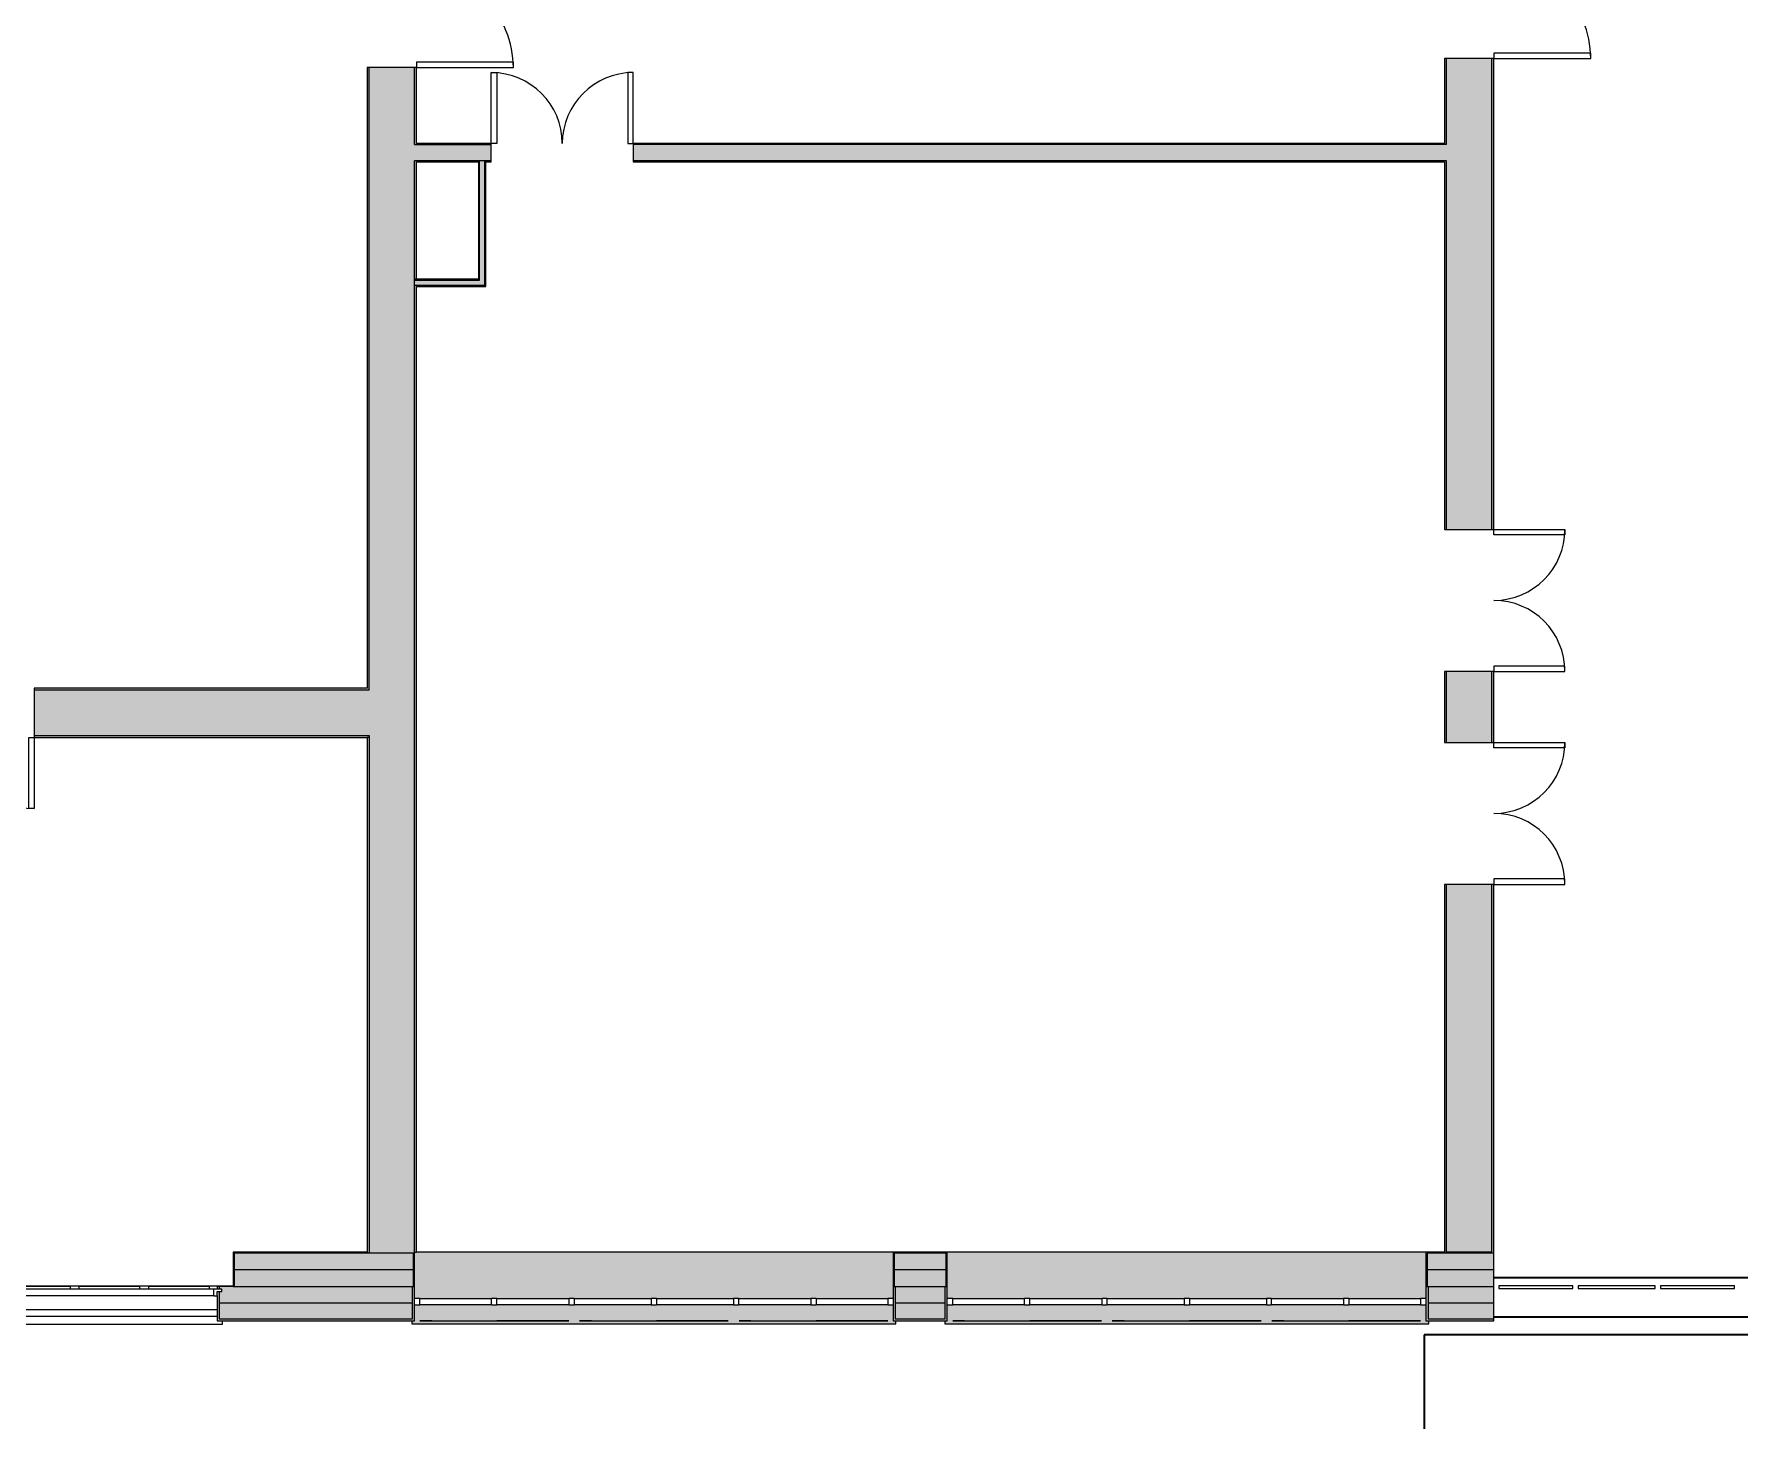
# Model space of a CAD drawing. Header units: millimetres. Extents: x -68567 to -21647, y -18936 to 26913.
# Drawn here: x -45580 to -29722, y -18936 to -5967 of the extents above; entities that cross this region are included whole.
import ezdxf

# ---------------------------------------------------------------- set-up
doc = ezdxf.new("R2010")
doc.units = ezdxf.units.MM
for name, color, linetype, lineweight in [('A-DETL-WIDE', 214, 'Continuous', 35), ('A-DOOR', 31, 'Continuous', 9), ('A-GLAZ', 151, 'Continuous', 9), ('A-GLAZ-CURT', 52, 'Continuous', 9), ('A-GLAZ-SILL', 1, 'Continuous', 9), ('A-WALL', 113, 'Continuous', 9), ('A-WALL-PATT', 111, 'Continuous', 18), ('I-WALL', 2, 'Continuous', 9)]:
    doc.layers.add(name, color=color, linetype=linetype, lineweight=lineweight)

# ---------------------------------------------------------------- blocks, each defined once
blk = doc.blocks.new('M_Porta-Doppia-Pannello non in rilievo - 132_232-740847-dtu_P3 - Piano Terzo')
at = {"layer": 'A-DOOR'}
for p, q in [((-660, 85), (-660, 745)), ((-660, 745), (-610, 745)), ((-610, 745), (-610, 85)), ((660, 745), (610, 745)), ((610, 745), (610, 85)), ((660, 85), (660, 745)), ((-610, 85), (-660, 85)), ((610, 85), (660, 85))]:
    blk.add_line(p, q, dxfattribs=at)
for centre, start, end in [((-660, 85), 0, 90), ((660, 85), 90, 180)]:
    blk.add_arc(centre, 660, start, end, dxfattribs=at)
blk = doc.blocks.new('M_Porta-Doppia-Pannello non in rilievo - 132_232-740855-dtu_P3 - Piano Terzo')
at = {"layer": 'A-DOOR'}
for p, q in [((-660, 230), (-660, 890)), ((-660, 890), (-610, 890)), ((-610, 890), (-610, 230)), ((660, 890), (610, 890)), ((610, 890), (610, 230)), ((660, 230), (660, 890)), ((-610, 230), (-660, 230)), ((610, 230), (660, 230))]:
    blk.add_line(p, q, dxfattribs=at)
for centre, start, end in [((-660, 230), 0, 90), ((660, 230), 90, 180)]:
    blk.add_arc(centre, 660, start, end, dxfattribs=at)
blk = doc.blocks.new('dtu_ING_Window_Legno_3_1 ante - WD-DG_200x275cm-1366434-dtu_P3 - Piano Terzo')
at = {"layer": 'A-GLAZ'}
for p, q in [((-1000, 45), (-1045, 45)), ((-1045, 45), (-1045, 25)), ((-1045, 25), (-970, 25)), ((-1000, 85), (-1000, 45)), ((-970, 85), (-1000, 85)), ((-970, 85), (970, 85)), ((-970, 85), (-970, 25)), ((-970, 25), (970, 25)), ((-930, 25), (-930, 0)), ((-930, 0), (-363, 0)), ((-363, 0), (-363, 25)), ((-283, 25), (-283, 0)), ((-283, 0), (283, 0)), ((283, 0), (283, 25)), ((363, 25), (363, 0)), ((363, 0), (930, 0)), ((930, 0), (930, 25)), ((1000, 85), (970, 85)), ((970, 25), (970, 85)), ((970, 25), (1045, 25)), ((1000, 45), (1000, 85)), ((1045, 45), (1000, 45)), ((1045, 25), (1045, 45))]:
    blk.add_line(p, q, dxfattribs=at)
at = {"layer": 'A-GLAZ-SILL'}
for p, q in [((1050, 350), (-1050, 350)), ((-1050, 350), (-1050, 320)), ((1050, 320), (1050, 350)), ((1000, 275), (-1000, 275)), ((-1000, 215), (1000, 215)), ((-1150, -5), (1150, -5))]:
    blk.add_line(p, q, dxfattribs=at)
blk = doc.blocks.new('M_Porta-Doppia-Pannello non in rilievo - 180_230-1393947-dtu_P3 - Piano Terzo')
at = {"layer": 'A-DOOR'}
for p, q in [((-900, 230), (-900, 1130)), ((-900, 1130), (-850, 1130)), ((-850, 1130), (-850, 230)), ((900, 1130), (850, 1130)), ((850, 1130), (850, 230)), ((900, 230), (900, 1130)), ((-850, 230), (-900, 230)), ((850, 230), (900, 230))]:
    blk.add_line(p, q, dxfattribs=at)
for centre, start, end in [((-900, 230), 0, 90), ((900, 230), 90, 180)]:
    blk.add_arc(centre, 900, start, end, dxfattribs=at)
blk = doc.blocks.new('dtu_ING_Window_Legno_L9 - WD-DG_445x275cm-1366452-dtu_P3 - Piano Terzo')
at = {"layer": 'A-GLAZ'}
h = blk.add_hatch(color=256, dxfattribs=at)
h.paths.add_polyline_path([(-3520, 345), (-3742, 345), (-3742, 320), (-3717, 320), (-3717, 170), (733, 170), (735, 320), (758, 320), (758, 345), (-3000, 345)])
h.paths.add_polyline_path([(-3717, 110), (-3717, -320), (735, -320), (735, -310), (743, -310), (743, 0), (733, 0), (733, 110), (-3667, 110)])
for p, q in [((-2978, 320), (-3667, 320)), ((-3667, 320), (-3000, 320)), ((-3556, 320), (-3667, 320)), ((-2283, 320), (-2978, 320)), ((-2283, 320), (-2950, 320)), ((-2394, 320), (-2283, 320)), ((-1494, 320), (-2183, 320)), ((-2183, 320), (-1517, 320)), ((-2073, 320), (-2183, 320)), ((-800, 320), (-1494, 320)), ((-800, 320), (-1467, 320)), ((-911, 320), (-800, 320)), ((-11, 320), (-700, 320)), ((-700, 320), (-33, 320)), ((-589, 320), (-700, 320)), ((683, 320), (-11, 320)), ((683, 320), (17, 320)), ((573, 320), (683, 320)), ((-3667, 170), (-3717, 170)), ((-3667, 170), (-3000, 170)), ((-3667, 110), (-3667, 170)), ((-3000, 110), (-3000, 170)), ((-2950, 170), (-3000, 170)), ((-2950, 170), (-2278, 170)), ((-2950, 110), (-2950, 170)), ((-2278, 110), (-2278, 170)), ((-2233, 170), (-2278, 170)), ((-2233, 170), (-1517, 170)), ((-2233, 110), (-2233, 170)), ((-1517, 110), (-1517, 170)), ((-1467, 170), (-1517, 170)), ((-1467, 170), (-750, 170)), ((-1467, 110), (-1467, 170)), ((-750, 110), (-750, 170)), ((-705, 170), (-750, 170)), ((-705, 170), (-33, 170)), ((-705, 170), (-705, 110)), ((-33, 170), (-33, 110)), ((17, 170), (-33, 170)), ((17, 170), (683, 170)), ((17, 170), (17, 110)), ((683, 170), (683, 110)), ((733, 170), (683, 170)), ((-3717, 110), (-3667, 110)), ((-3000, 110), (-3667, 110)), ((-3000, 110), (-2950, 110)), ((-2278, 110), (-2950, 110)), ((-2278, 110), (-2233, 110)), ((-1517, 110), (-2233, 110)), ((-1517, 110), (-1467, 110)), ((-750, 110), (-1467, 110)), ((-750, 110), (-705, 110)), ((-33, 110), (-705, 110)), ((-33, 110), (17, 110)), ((683, 110), (17, 110)), ((683, 110), (733, 110))]:
    blk.add_line(p, q, dxfattribs=at)
at = {"layer": 'A-GLAZ-SILL'}
for p, q in [((758, 345), (-3742, 345)), ((-3742, 345), (-3742, 320)), ((758, 320), (758, 345)), ((-3717, -320), (715, -320))]:
    blk.add_line(p, q, dxfattribs=at)
blk = doc.blocks.new('dtu_ING_Window_Legno_L9 - WD-DG_445x275cm-V1-dtu_P3 - Piano Terzo')
at = {"layer": 'A-GLAZ'}
h = blk.add_hatch(color=256, dxfattribs=at)
h.paths.add_polyline_path([(-3717, 345), (-3742, 345), (-3742, 320), (-3717, 320), (-3717, 170), (733, 170), (733, 320), (758, 320), (758, 345), (-3714, 345)])
h.paths.add_polyline_path([(-3717, 110), (-3717, -320), (733, -320), (733, 110), (-3667, 110)])
for p, q in [((-2978, 320), (-3667, 320)), ((-3667, 320), (-3000, 320)), ((-3556, 320), (-3667, 320)), ((-2283, 320), (-2978, 320)), ((-2283, 320), (-2950, 320)), ((-2394, 320), (-2283, 320)), ((-1494, 320), (-2183, 320)), ((-2183, 320), (-1517, 320)), ((-2073, 320), (-2183, 320)), ((-800, 320), (-1494, 320)), ((-800, 320), (-1467, 320)), ((-911, 320), (-800, 320)), ((-11, 320), (-700, 320)), ((-700, 320), (-33, 320)), ((-589, 320), (-700, 320)), ((683, 320), (-11, 320)), ((683, 320), (17, 320)), ((573, 320), (683, 320)), ((-3667, 170), (-3717, 170)), ((-3667, 170), (-3000, 170)), ((-3667, 110), (-3667, 170)), ((-3000, 110), (-3000, 170)), ((-2950, 170), (-3000, 170)), ((-2950, 170), (-2278, 170)), ((-2950, 110), (-2950, 170)), ((-2278, 110), (-2278, 170)), ((-2233, 170), (-2278, 170)), ((-2233, 170), (-1517, 170)), ((-2233, 110), (-2233, 170)), ((-1517, 110), (-1517, 170)), ((-1467, 170), (-1517, 170)), ((-1467, 170), (-750, 170)), ((-1467, 110), (-1467, 170)), ((-750, 110), (-750, 170)), ((-705, 170), (-750, 170)), ((-705, 170), (-33, 170)), ((-705, 170), (-705, 110)), ((-33, 170), (-33, 110)), ((17, 170), (-33, 170)), ((17, 170), (683, 170)), ((17, 170), (17, 110)), ((683, 170), (683, 110)), ((733, 170), (683, 170)), ((-3717, 110), (-3667, 110)), ((-3000, 110), (-3667, 110)), ((-3000, 110), (-2950, 110)), ((-2278, 110), (-2950, 110)), ((-2278, 110), (-2233, 110)), ((-1517, 110), (-2233, 110)), ((-1517, 110), (-1467, 110)), ((-750, 110), (-1467, 110)), ((-750, 110), (-705, 110)), ((-33, 110), (-705, 110)), ((-33, 110), (17, 110)), ((683, 110), (17, 110)), ((683, 110), (733, 110))]:
    blk.add_line(p, q, dxfattribs=at)
at = {"layer": 'A-GLAZ-SILL'}
for p, q in [((758, 345), (-3742, 345)), ((-3742, 345), (-3742, 320)), ((758, 320), (758, 345)), ((-3717, -320), (733, -320))]:
    blk.add_line(p, q, dxfattribs=at)
blk = doc.blocks.new('Pannello sistema - Vetrato-1312966-dtu_P3 - Piano Terzo')
at = {"layer": 'A-GLAZ-CURT'}
for p, q in [((344, 49), (-344, 49)), ((-344, 49), (-344, 25)), ((-344, 25), (344, 25)), ((344, 25), (344, 49))]:
    blk.add_line(p, q, dxfattribs=at)
blk = doc.blocks.new('Pannello sistema - Vetrato-1312967-dtu_P3 - Piano Terzo')
at = {"layer": 'A-GLAZ-CURT'}
for p, q in [((357, 49), (-357, 49)), ((-357, 49), (-357, 24)), ((-357, 24), (357, 24)), ((357, 24), (357, 49))]:
    blk.add_line(p, q, dxfattribs=at)
blk = doc.blocks.new('M_Porta-Doppia-Pannello non in rilievo - 180_230-1429781-dtu_P3 - Piano Terzo')
at = {"layer": 'A-DOOR'}
for p, q in [((-850, -230), (-900, -230)), ((-900, -230), (-900, -1130)), ((-850, -1130), (-850, -230)), ((850, -230), (900, -230)), ((850, -1130), (850, -230)), ((900, -230), (900, -1130)), ((-900, -1130), (-850, -1130)), ((900, -1130), (850, -1130))]:
    blk.add_line(p, q, dxfattribs=at)
for centre, start, end in [((-900, -230), 270, 360), ((900, -230), 180, 270)]:
    blk.add_arc(centre, 900, start, end, dxfattribs=at)

msp = doc.modelspace()

# ---------------------------------------------------------------- hatches: boundary and pattern name
at = {"layer": 'A-WALL'}
h = msp.add_hatch(color=250, dxfattribs=at)
h.paths.add_polyline_path([(-32631, -17613), (-32631, -17303), (-32009, -17303), (-32009, -17293), (-32641, -17293), (-32641, -17613)])
h.paths.add_polyline_path([(-37091, -17613), (-37091, -17293), (-37594, -17293), (-37594, -17613), (-37584, -17613), (-37584, -17303), (-37101, -17303), (-37101, -17613)])
h.paths.add_polyline_path([(-43730, -17613), (-43720, -17613), (-43720, -17303), (-42465, -17303), (-42465, -17293), (-43730, -17293), (-43730, -17488)])
h.paths.add_polyline_path([(-46030, -17613), (-46030, -17293), (-48034, -17293), (-48034, -17303), (-46040, -17303), (-46040, -17613)])
h.paths.add_polyline_path([(-48720, -17613), (-48720, -17303), (-48194, -17303), (-48194, -17293), (-48730, -17293), (-48730, -17613)])
h.paths.add_polyline_path([(-51030, -17613), (-51030, -17293), (-53348, -17293), (-53348, -17303), (-51040, -17303), (-51040, -17613)])
h.paths.add_polyline_path([(-53720, -17613), (-53720, -17303), (-53658, -17303), (-53658, -17293), (-53730, -17293), (-53730, -17613)])
h.paths.add_polyline_path([(-56040, -17613), (-56030, -17613), (-56030, -17293), (-57080, -17293), (-57080, -17303), (-56040, -17303), (-56040, -17453)])
h.paths.add_polyline_path([(-57520, -17303), (-57520, -17293), (-60866, -17293), (-60866, -17303)])
h.paths.add_polyline_path([(-61026, -17303), (-61026, -17293), (-67937, -17293), (-67937, -17303), (-63447, -17303)])
h = msp.add_hatch(color=250, dxfattribs=at)
h.paths.add_polyline_path([(-32009, -17613), (-32009, -17453), (-32631, -17453), (-32631, -17613), (-32621, -17613)])
h.paths.add_polyline_path([(-37101, -17613), (-37101, -17453), (-37584, -17453), (-37584, -17613), (-37111, -17613)])
h.paths.add_polyline_path([(-43667, -17613), (-42054, -17613), (-42054, -17453), (-43720, -17453), (-43720, -17613)])
h.paths.add_polyline_path([(-46040, -17613), (-46040, -17453), (-48720, -17453), (-48720, -17613), (-46279, -17613)])
h.paths.add_polyline_path([(-51040, -17613), (-51040, -17453), (-53720, -17453), (-53720, -17613), (-51131, -17613)])
h.paths.add_polyline_path([(-56040, -17613), (-56040, -17453), (-68247, -17453), (-68247, -17613), (-57476, -17613)])
h = msp.add_hatch(color=7, dxfattribs=at)
h.paths.add_polyline_path([(-32009, -17933), (-32009, -17913), (-32621, -17913), (-32621, -17613), (-32641, -17613), (-32641, -17933)])
h.paths.add_polyline_path([(-37594, -17933), (-37091, -17933), (-37091, -17613), (-37111, -17613), (-37111, -17913), (-37574, -17913), (-37574, -17613), (-37594, -17613)])
h.paths.add_polyline_path([(-42044, -17933), (-42044, -17613), (-42064, -17613), (-42064, -17913), (-43860, -17913), (-43860, -17658), (-43880, -17658), (-43880, -17933), (-42547, -17933)])
h.paths.add_polyline_path([(-45880, -17933), (-45880, -17658), (-45900, -17658), (-45900, -17913), (-48860, -17913), (-48860, -17658), (-48880, -17658), (-48880, -17933), (-45906, -17933)])
h.paths.add_polyline_path([(-50880, -17933), (-50880, -17658), (-50900, -17658), (-50900, -17913), (-53860, -17913), (-53860, -17658), (-53880, -17658), (-53880, -17933), (-51131, -17933)])
h.paths.add_polyline_path([(-55983, -17933), (-55880, -17933), (-55880, -17658), (-55900, -17658), (-55900, -17913), (-68567, -17913), (-68567, -17933), (-57476, -17933)])
h.paths.add_polyline_path([(-43880, -17638), (-43860, -17638), (-43860, -17613), (-43880, -17613)])
h.paths.add_polyline_path([(-45900, -17638), (-45880, -17638), (-45880, -17613), (-45900, -17613)])
h.paths.add_polyline_path([(-48877, -17638), (-48860, -17638), (-48860, -17613), (-48880, -17613), (-48880, -17638)])
h.paths.add_polyline_path([(-50900, -17638), (-50880, -17638), (-50880, -17613), (-50900, -17613)])
h.paths.add_polyline_path([(-53880, -17638), (-53860, -17638), (-53860, -17613), (-53880, -17613)])
h.paths.add_polyline_path([(-55880, -17638), (-55880, -17613), (-55900, -17613), (-55900, -17638), (-55884, -17638)])
h = msp.add_hatch(color=250, dxfattribs=at)
h.paths.add_polyline_path([(-32009, -17913), (-32009, -17763), (-32621, -17763), (-32621, -17913)])
h.paths.add_polyline_path([(-37574, -17913), (-37111, -17913), (-37111, -17763), (-37574, -17763)])
h.paths.add_polyline_path([(-43667, -17913), (-42064, -17913), (-42064, -17763), (-43860, -17763), (-43860, -17913)])
h.paths.add_polyline_path([(-46279, -17913), (-45900, -17913), (-45900, -17763), (-48860, -17763), (-48860, -17913), (-47026, -17913)])
h.paths.add_polyline_path([(-50900, -17913), (-50900, -17763), (-53860, -17763), (-53860, -17913), (-51131, -17913)])
h.paths.add_polyline_path([(-55983, -17913), (-55900, -17913), (-55900, -17763), (-68547, -17763), (-68547, -17913), (-57476, -17913)])
at = {"layer": 'A-WALL-PATT'}
h = msp.add_hatch(color=250, dxfattribs=at)
h.paths.add_polyline_path([(-42465, -17303), (-42045, -17303), (-42045, -6279), (-42465, -6279), (-42465, -17293)])
h.paths.add_polyline_path([(-42045, -4479), (-42045, -3764), (-42465, -3764), (-42465, -4479)])
h = msp.add_hatch(color=250, dxfattribs=at)
h.paths.add_polyline_path([(-32029, -17293), (-32029, -13873), (-32449, -13873), (-32449, -17293)])
h.paths.add_polyline_path([(-32029, -12553), (-32029, -11893), (-32449, -11893), (-32449, -12553)])
h.paths.add_polyline_path([(-32029, -10573), (-32029, -6194), (-32449, -6194), (-32449, -10573)])
h.paths.add_polyline_path([(-32449, -4394), (-32029, -4394), (-32029, -3834), (-32449, -3834), (-32449, -3854)])
h = msp.add_hatch(color=250, dxfattribs=at)
h.paths.add_polyline_path([(-32469, -7145), (-32449, -7145), (-32449, -6995), (-40010, -6995), (-40010, -7145), (-33590, -7145)])
h.paths.add_polyline_path([(-41450, -7145), (-41330, -7145), (-41330, -6995), (-42045, -6995), (-42045, -7145), (-42025, -7145)])
h = msp.add_hatch(color=250, dxfattribs=at)
h.paths.add_polyline_path([(-42465, -12488), (-42465, -12068), (-45580, -12068), (-45580, -12488), (-42485, -12488)])
h.paths.add_polyline_path([(-48044, -12488), (-46900, -12488), (-46900, -12068), (-49204, -12068), (-49204, -12488), (-48194, -12488)])
h.paths.add_polyline_path([(-50524, -12488), (-50524, -12068), (-53784, -12068), (-53784, -12488), (-51504, -12488)])
h.paths.add_polyline_path([(-55739, -12488), (-54634, -12488), (-54634, -12068), (-57100, -12068), (-57100, -12488), (-55889, -12488)])
h = msp.add_hatch(color=250, dxfattribs=at)
h.paths.add_polyline_path([(-32009, -17453), (-32009, -17303), (-32631, -17303), (-32631, -17453)])
h.paths.add_polyline_path([(-37584, -17453), (-37101, -17453), (-37101, -17303), (-37584, -17303)])
h.paths.add_polyline_path([(-42054, -17453), (-42054, -17303), (-43720, -17303), (-43720, -17453), (-42547, -17453)])
h.paths.add_polyline_path([(-47026, -17453), (-46040, -17453), (-46040, -17303), (-48720, -17303), (-48720, -17453), (-48518, -17453)])
h.paths.add_polyline_path([(-51040, -17453), (-51040, -17303), (-53720, -17303), (-53720, -17453), (-51504, -17453)])
h.paths.add_polyline_path([(-56040, -17453), (-56040, -17303), (-68087, -17303), (-68087, -17453), (-57476, -17453)])
h = msp.add_hatch(color=250, dxfattribs=at)
h.paths.add_polyline_path([(-32009, -17763), (-32009, -17613), (-32621, -17613), (-32621, -17763)])
h.paths.add_polyline_path([(-37574, -17763), (-37111, -17763), (-37111, -17613), (-37574, -17613)])
h.paths.add_polyline_path([(-42547, -17763), (-42064, -17763), (-42064, -17613), (-43860, -17613), (-43860, -17638), (-43835, -17638), (-43835, -17658), (-43860, -17658), (-43860, -17763), (-43293, -17763)])
h.paths.add_polyline_path([(-46279, -17763), (-45900, -17763), (-45900, -17658), (-45925, -17658), (-45925, -17638), (-45900, -17638), (-45900, -17613), (-48860, -17613), (-48860, -17638), (-48835, -17638), (-48835, -17658), (-48860, -17658), (-48860, -17763), (-47026, -17763)])
h.paths.add_polyline_path([(-50900, -17763), (-50900, -17658), (-50925, -17658), (-50925, -17638), (-50900, -17638), (-50900, -17613), (-53860, -17613), (-53860, -17638), (-53835, -17638), (-53835, -17658), (-53860, -17658), (-53860, -17763), (-50944, -17763)])
h.paths.add_polyline_path([(-55900, -17763), (-55900, -17658), (-55925, -17658), (-55925, -17638), (-55900, -17638), (-55900, -17613), (-68397, -17613), (-68397, -17763), (-55983, -17763)])
at = {"layer": 'I-WALL'}
h = msp.add_hatch(color=7, dxfattribs=at)
h.paths.add_polyline_path([(-42485, -17293), (-42465, -17293), (-42465, -12508), (-42485, -12508), (-42485, -13143)])
h.paths.add_polyline_path([(-42465, -12068), (-42465, -6279), (-42485, -6279), (-42485, -12068)])
h.paths.add_polyline_path([(-42465, -4479), (-42465, -3774), (-42485, -3774), (-42485, -4479)])
h = msp.add_hatch(color=250, dxfattribs=at)
h.paths.add_polyline_path([(-42044, -17293), (-42025, -17293), (-42025, -8305), (-42045, -8305), (-42045, -17293)])
h.paths.add_polyline_path([(-42045, -8245), (-42025, -8245), (-42025, -7145), (-42045, -7145), (-42045, -7350)])
h.paths.add_polyline_path([(-42025, -6995), (-42025, -6279), (-42045, -6279), (-42045, -6995)])
h.paths.add_polyline_path([(-42045, -4479), (-42025, -4479), (-42025, -3764), (-42045, -3764), (-42045, -4453)])
h = msp.add_hatch(color=7, dxfattribs=at)
h.paths.add_polyline_path([(-32449, -17293), (-32449, -13873), (-32469, -13873), (-32469, -17293)])
h.paths.add_polyline_path([(-32469, -12553), (-32449, -12553), (-32449, -11893), (-32469, -11893)])
h.paths.add_polyline_path([(-32449, -10573), (-32449, -7145), (-32469, -7145), (-32469, -10573)])
h.paths.add_polyline_path([(-32449, -6995), (-32449, -6194), (-32469, -6194), (-32469, -6995)])
h.paths.add_polyline_path([(-32449, -4394), (-32449, -3834), (-32469, -3834), (-32469, -4394)])
h = msp.add_hatch(color=250, dxfattribs=at)
h.paths.add_polyline_path([(-32029, -17293), (-32009, -17293), (-32009, -13873), (-32029, -13873), (-32029, -16040)])
h.paths.add_polyline_path([(-32009, -12553), (-32009, -11893), (-32029, -11893), (-32029, -12553)])
h.paths.add_polyline_path([(-32009, -10573), (-32009, -6194), (-32029, -6194), (-32029, -10573)])
h.paths.add_polyline_path([(-32009, -4394), (-32009, -3854), (-32029, -3854), (-32029, -4394)])
h = msp.add_hatch(color=250, dxfattribs=at)
h.paths.add_polyline_path([(-32469, -6995), (-32469, -6985), (-40010, -6985), (-40010, -6995), (-33590, -6995)])
h.paths.add_polyline_path([(-41330, -6995), (-41330, -6985), (-42025, -6985), (-42025, -6995)])
h = msp.add_hatch(color=7, dxfattribs=at)
h.paths.add_polyline_path([(-32469, -7155), (-32469, -7145), (-40010, -7145), (-40010, -7155), (-33590, -7155)])
h.paths.add_polyline_path([(-42025, -7155), (-41450, -7155), (-41450, -7145), (-42025, -7145)])
h.paths.add_polyline_path([(-41380, -7155), (-41330, -7155), (-41330, -7145), (-41380, -7145)])
for color, points in [(7, [(-41440, -8255), (-41440, -7145), (-41450, -7145), (-41450, -8255)]), (250, [(-41390, -8305), (-41390, -7145), (-41440, -7145), (-41440, -8305)]), (250, [(-41380, -8315), (-41380, -7145), (-41390, -7145), (-41390, -8315)]), (7, [(-41450, -8255), (-41450, -8245), (-42045, -8245), (-42045, -8255), (-42025, -8255)]), (250, [(-41450, -8305), (-41440, -8305), (-41440, -8255), (-42045, -8255), (-42045, -8305), (-42025, -8305)]), (250, [(-41450, -8315), (-41390, -8315), (-41390, -8305), (-42025, -8305), (-42025, -8315)])]:
    msp.add_hatch(color=color, dxfattribs=at).paths.add_polyline_path(points)
h = msp.add_hatch(color=7, dxfattribs=at)
h.paths.add_polyline_path([(-42547, -12068), (-42485, -12068), (-42485, -12048), (-45580, -12048), (-45580, -12068), (-45533, -12068)])
h.paths.add_polyline_path([(-46900, -12068), (-46900, -12048), (-47059, -12048), (-47059, -12068)])
h.paths.add_polyline_path([(-47219, -12068), (-47219, -12048), (-49204, -12048), (-49204, -12068), (-48518, -12068)])
h.paths.add_polyline_path([(-50524, -12068), (-50524, -12048), (-53784, -12048), (-53784, -12068), (-51504, -12068)])
h.paths.add_polyline_path([(-54634, -12068), (-54634, -12048), (-57080, -12048), (-57080, -12068)])
h = msp.add_hatch(color=250, dxfattribs=at)
h.paths.add_polyline_path([(-42465, -12508), (-42465, -12488), (-45580, -12488), (-45580, -12508), (-42485, -12508)])
h.paths.add_polyline_path([(-46900, -12508), (-46900, -12488), (-48044, -12488), (-48044, -12508), (-48034, -12508)])
h.paths.add_polyline_path([(-48518, -12508), (-48194, -12508), (-48194, -12488), (-49204, -12488), (-49204, -12508)])
h.paths.add_polyline_path([(-50524, -12508), (-50524, -12488), (-53358, -12488), (-53358, -12508), (-51504, -12508)])
h.paths.add_polyline_path([(-53784, -12508), (-53658, -12508), (-53658, -12488), (-53784, -12488)])
h.paths.add_polyline_path([(-55889, -12508), (-55889, -12488), (-57080, -12488), (-57080, -12508), (-55899, -12508)])
h.paths.add_polyline_path([(-54634, -12508), (-54634, -12488), (-55739, -12488), (-55739, -12508), (-55729, -12508)])

# ---------------------------------------------------------------- linework, layer by layer
at = {"layer": 'A-DETL-WIDE'}
for p, q in [((-32009, -17529), (-29421, -17529)), ((-21647, -17899), (-32009, -17899)), ((-21974, -18062), (-32657, -18062)), ((-32657, -18062), (-32657, -18936))]:
    msp.add_line(p, q, dxfattribs=at)
at = {"layer": 'A-WALL'}
for p, q in [((-42465, -12068), (-42465, -6279)), ((-42045, -6995), (-42045, -6279)), ((-32449, -6995), (-32449, -6194)), ((-32029, -10573), (-32029, -6194)), ((-42045, -6995), (-41330, -6995)), ((-32449, -6995), (-40010, -6995)), ((-41330, -7145), (-42045, -7145)), ((-42045, -17303), (-42045, -7145)), ((-41450, -7145), (-41450, -7155)), ((-41440, -8255), (-41440, -7145)), ((-41390, -8305), (-41390, -7145)), ((-41380, -7145), (-41380, -7155)), ((-32449, -7145), (-40010, -7145)), ((-32449, -10573), (-32449, -7145)), ((-42025, -8245), (-42045, -8245)), ((-42045, -8255), (-41440, -8255)), ((-41390, -8305), (-42045, -8305)), ((-32449, -12553), (-32449, -11893)), ((-32029, -12553), (-32029, -11893)), ((-42465, -12068), (-45580, -12068)), ((-45580, -12488), (-42465, -12488)), ((-42465, -12508), (-42485, -12508)), ((-42465, -12488), (-42465, -17303)), ((-32449, -17293), (-32449, -13873)), ((-32029, -17293), (-32029, -13873)), ((-43720, -17303), (-43720, -17613)), ((-42054, -17303), (-43720, -17303)), ((-42054, -17613), (-42054, -17303)), ((-42044, -17303), (-42045, -17303)), ((-37584, -17303), (-37584, -17613)), ((-37101, -17303), (-37584, -17303)), ((-37101, -17613), (-37101, -17303)), ((-32631, -17303), (-32631, -17613)), ((-32009, -17303), (-32631, -17303)), ((-32029, -17293), (-32449, -17293)), ((-43720, -17453), (-42054, -17453)), ((-37584, -17453), (-37101, -17453)), ((-32631, -17453), (-32009, -17453)), ((-43860, -17613), (-43860, -17638)), ((-43860, -17658), (-43860, -17913)), ((-43730, -17613), (-42044, -17613)), ((-42064, -17913), (-42064, -17613)), ((-37594, -17613), (-37091, -17613)), ((-37574, -17613), (-37574, -17913)), ((-37111, -17913), (-37111, -17613)), ((-32641, -17613), (-32009, -17613)), ((-32621, -17613), (-32621, -17913)), ((-43860, -17763), (-42064, -17763)), ((-43860, -17913), (-42064, -17913)), ((-37574, -17763), (-37111, -17763)), ((-37574, -17913), (-37111, -17913)), ((-32621, -17763), (-32009, -17763)), ((-32621, -17913), (-32009, -17913))]:
    msp.add_line(p, q, dxfattribs=at)
at = {"layer": 'A-WALL', "color": 250, "lineweight": 18}
for p, q in [((-42485, -17293), (-43730, -17293)), ((-43730, -17293), (-43730, -17613)), ((-42044, -17933), (-42044, -17293)), ((-37091, -17293), (-37594, -17293)), ((-37594, -17293), (-37594, -17933)), ((-37091, -17933), (-37091, -17293)), ((-32469, -17293), (-32641, -17293)), ((-32641, -17293), (-32641, -17933)), ((-32009, -17933), (-32009, -17293)), ((-43730, -17613), (-43880, -17613)), ((-43880, -17613), (-43880, -17638)), ((-43880, -17698), (-43880, -17933)), ((-43880, -17933), (-42044, -17933)), ((-37594, -17933), (-37091, -17933)), ((-32641, -17933), (-32009, -17933))]:
    msp.add_line(p, q, dxfattribs=at)
at = {"layer": 'I-WALL', "color": 250, "lineweight": 18}
for p, q in [((-42485, -6279), (-42485, -12048)), ((-42025, -6279), (-42485, -6279)), ((-42025, -6985), (-42025, -6279)), ((-32469, -6194), (-32469, -6985)), ((-32009, -6194), (-32469, -6194)), ((-32009, -10573), (-32009, -6194)), ((-41330, -6985), (-42025, -6985)), ((-41330, -7155), (-41330, -6985)), ((-32469, -6985), (-40010, -6985)), ((-40010, -6985), (-40010, -7155)), ((-42025, -7155), (-41450, -7155)), ((-42025, -8245), (-42025, -7155)), ((-41450, -7155), (-41450, -8245)), ((-41380, -7155), (-41330, -7155)), ((-41380, -8315), (-41380, -7155)), ((-40010, -7155), (-32469, -7155)), ((-32469, -7155), (-32469, -10573)), ((-41450, -8245), (-42025, -8245)), ((-42025, -17293), (-42025, -8315)), ((-42025, -8315), (-41380, -8315)), ((-32469, -10573), (-32009, -10573)), ((-32469, -11893), (-32469, -12553)), ((-32009, -11893), (-32469, -11893)), ((-32009, -12553), (-32009, -11893)), ((-42485, -12048), (-45580, -12048)), ((-45580, -12048), (-45580, -12508)), ((-45580, -12508), (-42485, -12508)), ((-42485, -12508), (-42485, -17293)), ((-32469, -12553), (-32009, -12553)), ((-32469, -13873), (-32469, -17293)), ((-32009, -13873), (-32469, -13873)), ((-32009, -17293), (-32009, -13873)), ((-42044, -17293), (-42025, -17293))]:
    msp.add_line(p, q, dxfattribs=at)
at = {"layer": 'I-WALL'}
msp.add_line((-42045, -17303), (-42054, -17303), dxfattribs=at)

# ---------------------------------------------------------------- block references
at = {"layer": 'A-DOOR'}
for name, p, rotation in [('M_Porta-Doppia-Pannello non in rilievo - 180_230-1393947-dtu_P3 - Piano Terzo', (-32239, -5294), 269.9999999999999), ('M_Porta-Doppia-Pannello non in rilievo - 180_230-1429781-dtu_P3 - Piano Terzo', (-42255, -5379), 89.99999999999993), ('M_Porta-Doppia-Pannello non in rilievo - 132_232-740855-dtu_P3 - Piano Terzo', (-32239, -11233), 269.9999999999999), ('M_Porta-Doppia-Pannello non in rilievo - 132_232-740855-dtu_P3 - Piano Terzo', (-46240, -12278), 180), ('M_Porta-Doppia-Pannello non in rilievo - 132_232-740855-dtu_P3 - Piano Terzo', (-32239, -13213), 269.9999999999999)]:
    msp.add_blockref(name, p, dxfattribs=dict(at, rotation=rotation))
msp.add_blockref('M_Porta-Doppia-Pannello non in rilievo - 132_232-740847-dtu_P3 - Piano Terzo', (-40670, -7070), dxfattribs=at)
at = {"layer": 'A-GLAZ', "rotation": 180}
for name, p in [('dtu_ING_Window_Legno_L9 - WD-DG_445x275cm-1366452-dtu_P3 - Piano Terzo', (-41310, -17613)), ('dtu_ING_Window_Legno_L9 - WD-DG_445x275cm-V1-dtu_P3 - Piano Terzo', (-36357, -17613)), ('dtu_ING_Window_Legno_3_1 ante - WD-DG_200x275cm-1366434-dtu_P3 - Piano Terzo', (-44880, -17613))]:
    msp.add_blockref(name, p, dxfattribs=at)
at = {"layer": 'A-GLAZ-CURT', "rotation": 180}
for name, p in [('Pannello sistema - Vetrato-1312966-dtu_P3 - Piano Terzo', (-31619, -17582)), ('Pannello sistema - Vetrato-1312967-dtu_P3 - Piano Terzo', (-30868, -17582)), ('Pannello sistema - Vetrato-1312966-dtu_P3 - Piano Terzo', (-30117, -17582))]:
    msp.add_blockref(name, p, dxfattribs=at)

doc.saveas('drawing.dxf')
